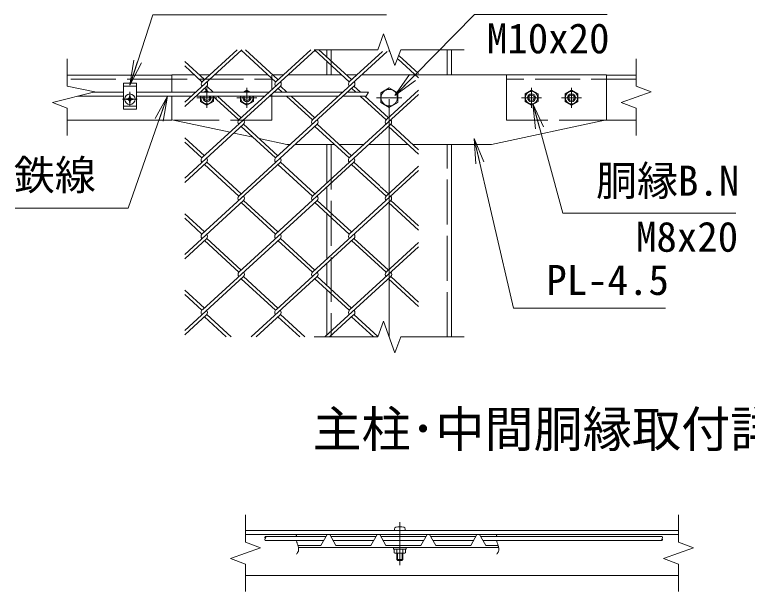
# Model space of a CAD drawing. Units: millimetres, scale not verified. Extents: x -10500 to 10500, y -7425 to 7425.
# Drawn here: x 5537 to 8471, y -129 to 2180 of the extents above; entities that cross this region are included whole.
import ezdxf
from ezdxf.enums import TextEntityAlignment as Align

# ---------------------------------------------------------------- set-up
doc = ezdxf.new("R2010")
doc.units = ezdxf.units.MM
doc.header["$LTSCALE"] = 30
doc.linetypes.add('DASHED', pattern=[7.5, 6, -1.5])
doc.linetypes.add('USER1', pattern=[50.8, 31.75, -6.35, 6.35, -6.35])
for name, color, linetype, lineweight in [('0-0_D-STR1', 1, 'Continuous', 18), ('0-1_D-BMK', 2, 'USER1', 13), ('0-3_D-STR3', 3, 'Continuous', 13), ('0-4_D-STR-DIM', 7, 'Continuous', 13), ('0-5_0', 7, 'Continuous', 18), ('0-7_D-STR-TXT', 7, 'Continuous', 13), ('0-8_D-STR2', 7, 'Continuous', 13), ('0-9_D-TTL-TXT', 7, 'Continuous', 13)]:
    doc.layers.add(name, color=color, linetype=linetype, lineweight=lineweight)
doc.styles.add('ＭＳ ゴシック', font='')
doc.styles.get('ＭＳ ゴシック').set_extended_font_data('MS Gothic')

# ---------------------------------------------------------------- blocks, each defined once
blk = doc.blocks.new('_Open')
at = {"layer": '0-5_0'}
blk.add_line((-30, 5), (0, 0), dxfattribs=at)
blk.add_lwpolyline([(-30, -5), (0, 0), (-30, 0)], dxfattribs=at)

msp = doc.modelspace()

# ---------------------------------------------------------------- linework, layer by layer
at = {"layer": '0-0_D-STR1'}
for p, q in [((6786.53, 2039.89), (6786.53, 2011.23)), ((7286.53, 1939.89), (7286.53, 2039.89)), ((6786.53, 1993.86), (6786.53, 1939.89)), ((6166.53, 1937.89), (5747.4, 1937.89)), ((8025.65, 1937.89), (7906.53, 1937.89)), ((6166.53, 1757.89), (5747.4, 1757.89)), ((8025.65, 1757.89), (7897.33, 1757.89)), ((6786.53, 1659.89), (6786.53, 1506.68)), ((7286.53, 889.89), (7286.53, 1659.89)), ((6786.53, 1489.31), (6786.53, 1401.31)), ((6786.53, 1383.95), (6786.53, 1201.72)), ((6786.53, 1184.36), (6786.53, 1096.35)), ((6786.53, 1078.99), (6786.53, 896.76)), ((8194.72, 114.43), (6461.39, 114.43)), ((8194.72, 98.43), (6461.39, 98.43)), ((8194.72, -65.57), (6461.39, -65.57))]:
    msp.add_line(p, q, dxfattribs=at)
at = {"layer": '0-0_D-STR1', "linetype": 'DASHED'}
for p, q in [((6804.53, 2039.89), (6804.53, 1939.89)), ((7268.53, 1939.89), (7268.53, 2039.89)), ((6566.53, 1880.28), (6566.53, 1937.89)), ((7506.53, 1757.89), (7506.53, 1937.89)), ((6166.53, 1921.89), (5747.4, 1921.89)), ((6047.4, 1921.89), (6566.53, 1921.89)), ((8025.65, 1921.89), (7506.53, 1921.89)), ((6566.53, 1757.89), (6566.53, 1862.92)), ((6175.73, 1757.89), (6566.53, 1757.89)), ((7897.33, 1757.89), (7506.53, 1757.89)), ((6804.53, 1659.89), (6804.53, 889.89)), ((7268.53, 889.89), (7268.53, 1659.89))]:
    msp.add_line(p, q, dxfattribs=at)
at = {"layer": '0-1_D-BMK'}
for p, q in [((7036.53, 889.89), (7036.53, 2039.89)), ((6306.53, 1807.89), (6306.53, 1887.89)), ((6466.53, 1807.89), (6466.53, 1887.89)), ((7606.53, 1807.89), (7606.53, 1887.89)), ((7766.53, 1807.89), (7766.53, 1887.89)), ((5997.98, 1871.65), (5997.98, 1812.13)), ((5997.98, 1871.65), (5997.98, 1812.13)), ((5968.22, 1841.89), (6027.74, 1841.89)), ((6266.53, 1847.89), (6346.53, 1847.89)), ((6426.53, 1847.89), (6506.53, 1847.89)), ((7087.53, 1847.89), (6985.53, 1847.89)), ((7646.53, 1847.89), (7566.53, 1847.89)), ((7806.53, 1847.89), (7726.53, 1847.89)), ((7079.09, 148.51), (7079.09, -24.06))]:
    msp.add_line(p, q, dxfattribs=at)
at = {"layer": '0-3_D-STR3'}
for p, q in [((6166.53, 1939.89), (6255.61, 1939.89)), ((6166.53, 1939.89), (6166.53, 1869.89)), ((6274.56, 1939.89), (6318.2, 1939.89)), ((6336.67, 1939.89), (6550.52, 1939.89)), ((6569.47, 1939.89), (6613.11, 1939.89)), ((6631.58, 1939.89), (6845.43, 1939.89)), ((6864.38, 1939.89), (6907.55, 1939.89)), ((5971.98, 1905.89), (5971.98, 1801.89)), ((6023.98, 1905.89), (5971.98, 1905.89)), ((6023.98, 1905.89), (6023.98, 1801.89)), ((6452.63, 1869.89), (6466.53, 1877.91)), ((6466.53, 1877.91), (6480.42, 1869.89)), ((7002.53, 1867.52), (7036.53, 1887.15)), ((7606.53, 1877.91), (7580.53, 1862.9)), ((7632.53, 1862.9), (7606.53, 1877.91)), ((7766.53, 1877.91), (7740.53, 1862.9)), ((7792.53, 1862.9), (7766.53, 1877.91)), ((5971.98, 1853.89), (5787.98, 1853.89)), ((5971.98, 1869.89), (5850.28, 1869.89)), ((5994.45, 1845.42), (5996.41, 1849.11)), ((5996.52, 1855.29), (5996.41, 1849.11)), ((5996.42, 1855.29), (5999.45, 1855.29)), ((5999.45, 1855.29), (5999.55, 1849.11)), ((6001.51, 1845.42), (5999.55, 1849.11)), ((6260.28, 1869.89), (6023.98, 1869.89)), ((6242.82, 1853.89), (6023.98, 1853.89)), ((6166.53, 1853.89), (6166.53, 1759.89)), ((6537.73, 1853.89), (6261.76, 1853.89)), ((6555.19, 1869.89), (6279.23, 1869.89)), ((6280.53, 1832.88), (6280.53, 1853.89)), ((6292.63, 1869.89), (6305.16, 1877.12)), ((6332.53, 1852.05), (6332.53, 1832.88)), ((6440.53, 1832.88), (6440.53, 1853.89)), ((6492.53, 1853.89), (6492.53, 1832.88)), ((6832.64, 1853.89), (6556.68, 1853.89)), ((6850.1, 1869.89), (6574.14, 1869.89)), ((6943.8, 1853.89), (6851.59, 1853.89)), ((6953.04, 1869.89), (6869.05, 1869.89)), ((7002.53, 1828.26), (7002.53, 1867.52)), ((7580.53, 1862.9), (7580.53, 1832.88)), ((7632.53, 1832.88), (7632.53, 1862.9)), ((7740.53, 1862.9), (7740.53, 1832.88)), ((7792.53, 1832.88), (7792.53, 1862.9)), ((5990.67, 1843.46), (5984.58, 1843.35)), ((5984.58, 1843.35), (5984.58, 1840.43)), ((5990.67, 1840.32), (5984.58, 1840.43)), ((5994.38, 1845.35), (5990.67, 1843.46)), ((5994.38, 1838.43), (5990.67, 1840.32)), ((5994.45, 1838.36), (5996.41, 1834.67)), ((5996.52, 1828.49), (5996.41, 1834.67)), ((5996.52, 1828.49), (5999.45, 1828.49)), ((5999.45, 1828.49), (5999.55, 1834.67)), ((6001.51, 1838.36), (5999.55, 1834.67)), ((6001.59, 1845.35), (6005.3, 1843.46)), ((6001.59, 1838.43), (6005.3, 1840.32)), ((6005.3, 1843.46), (6011.38, 1843.35)), ((6005.3, 1840.32), (6011.38, 1840.43)), ((6011.38, 1843.35), (6011.38, 1840.43)), ((6306.53, 1817.87), (6280.53, 1832.88)), ((6332.53, 1832.88), (6306.53, 1817.87)), ((6466.53, 1817.87), (6440.53, 1832.88)), ((6492.53, 1832.88), (6466.53, 1817.87)), ((7036.53, 1808.63), (7002.53, 1828.26)), ((7070.53, 1828.26), (7036.53, 1808.63)), ((7580.53, 1832.88), (7606.53, 1817.87)), ((7606.53, 1817.87), (7632.53, 1832.88)), ((7740.53, 1832.88), (7766.53, 1817.87)), ((7766.53, 1817.87), (7792.53, 1832.88)), ((6023.98, 1801.89), (5971.98, 1801.89)), ((6398.95, 1709.36), (6166.53, 1759.89)), ((6491.17, 1689.31), (6414.27, 1706.03)), ((6626.53, 1659.89), (6516.01, 1683.91)), ((6626.53, 1659.89), (6639.87, 1659.89)), ((6658.82, 1659.89), (6818.2, 1659.89)), ((6837.14, 1659.89), (6934.78, 1659.89)), ((6953.73, 1659.89), (7113.11, 1659.89)), ((7058.09, 120.53), (7058.09, 114.43)), ((7100.09, 120.53), (7100.09, 114.43)), ((6783.48, 90.81), (6540.35, 90.81)), ((6823.17, 55.63), (6798.46, 98.43)), ((6802.86, 90.81), (6983.48, 90.81)), ((7023.17, 55.63), (6998.46, 98.43)), ((7002.86, 90.81), (7183.48, 90.81)), ((7058.09, 114.43), (7100.09, 114.43)), ((7163.17, 55.63), (7187.88, 98.43)), ((7223.17, 55.63), (7198.46, 98.43)), ((7202.86, 90.81), (7383.48, 90.81)), ((7363.17, 55.63), (7387.88, 98.43)), ((7423.17, 55.63), (7398.46, 98.43)), ((7402.86, 90.81), (8129.47, 90.81)), ((6774.24, 74.81), (6540.35, 74.81)), ((6812.09, 74.81), (6974.24, 74.81)), ((7012.09, 74.81), (7174.24, 74.81)), ((7212.09, 74.81), (7374.24, 74.81)), ((7412.09, 74.81), (8129.47, 74.81)), ((6672.87, 46.43), (7474.77, 46.43)), ((7023.17, 55.63), (7163.17, 55.63)), ((7054.09, 46.43), (7054.09, 40.03)), ((7054.09, 40.03), (7104.09, 40.03)), ((7056, 40.03), (7056, 26.04)), ((7102.18, 40.03), (7056, 40.03)), ((7067.54, 40.03), (7067.54, 26.04)), ((7090.64, 40.03), (7090.64, 26.04)), ((7102.18, 40.03), (7102.18, 26.04)), ((7104.09, 46.43), (7104.09, 40.03)), ((7223.17, 55.63), (7363.17, 55.63)), ((7423.17, 55.63), (7472.62, 55.63)), ((7059.49, 24.03), (7056, 26.04)), ((7098.69, 24.03), (7059.49, 24.03)), ((7067.09, 24.03), (7067.09, -1.57)), ((7069.49, 24.03), (7069.49, -3.97)), ((7088.69, 24.03), (7088.69, -3.97)), ((7091.09, 24.03), (7091.09, -1.57)), ((7098.69, 24.03), (7102.18, 26.04)), ((7067.09, -1.57), (7071.09, -5.57)), ((7091.09, -1.57), (7067.09, -1.57)), ((7087.09, -5.57), (7071.09, -5.57)), ((7091.09, -1.57), (7087.09, -5.57))]:
    msp.add_line(p, q, dxfattribs=at)
at = {"layer": '0-3_D-STR3', "linetype": 'DASHED'}
for p, q in [((6023.98, 1893.89), (5971.98, 1893.89)), ((6023.98, 1813.89), (5971.98, 1813.89))]:
    msp.add_line(p, q, dxfattribs=at)
at = {"layer": '0-3_D-STR3'}
for points in [[(6926.49, 1939.89), (7906.53, 1939.89), (7906.53, 1759.89)], [(7036.53, 1887.15), (7070.53, 1867.52), (7070.53, 1828.26)], [(7132.05, 1659.89), (7446.53, 1659.89), (7906.53, 1759.89)], [(6670.72, 55.63), (6763.17, 55.63), (6787.88, 98.43)], [(6823.17, 55.63), (6963.17, 55.63), (6987.88, 98.43)]]:
    msp.add_lwpolyline(points, dxfattribs=at)
for centre, radius in [((7036.53, 1847.89), 33), ((5997.98, 1841.89), 21), ((7606.53, 1847.89), 25), ((7606.53, 1847.89), 16), ((7606.53, 1847.89), 11.2), ((7766.53, 1847.89), 25), ((7766.53, 1847.89), 16), ((7766.53, 1847.89), 11.2)]:
    msp.add_circle(centre, radius, dxfattribs=at)
for centre, radius, start, end in [((6306.53, 1847.89), 25, 166.11346, 13.11164), ((6306.53, 1847.89), 16, 157.97569, 22.02431), ((6306.53, 1847.89), 25, 81.88836, 118.35764), ((6306.53, 1847.89), 11.2, 147.60763, 32.39237), ((6466.53, 1847.89), 25, 166.11346, 13.88654), ((6466.53, 1847.89), 16, 157.97569, 22.02431), ((6466.53, 1847.89), 25, 61.64236, 118.35764), ((6466.53, 1847.89), 11.2, 147.60763, 32.39237), ((7065.69, 120.53), 7.6, 106.07286, 180), ((7079.09, 74.03), 56, 73.92714, 106.07286), ((7092.49, 120.53), 7.6, 0, 73.92714), ((7061.77, 34.48), 10.22, 235.61585, 304.38415), ((7079.09, 62.47), 38.21, 252.4121, 287.5879), ((7096.41, 34.48), 10.22, 235.61586, 304.38415)]:
    msp.add_arc(centre, radius, start, end, dxfattribs=at)
at = {"layer": '0-4_D-STR-DIM'}
for p, q in [((7013.44, 2103.32), (6990.35, 2039.89)), ((7059.61, 1976.46), (7013.44, 2103.32)), ((6736.53, 2039.89), (6990.35, 2039.89)), ((7082.7, 2039.89), (7059.61, 1976.46)), ((7082.7, 2039.89), (7336.53, 2039.89)), ((5747.4, 2002.89), (5747.4, 1893.5)), ((8025.65, 2002.89), (8025.65, 1893.5)), ((5747.4, 1893.5), (5857.31, 1871.69)), ((8025.65, 1893.5), (8085.56, 1871.69)), ((5857.31, 1871.69), (5687.5, 1828.08)), ((6953.04, 1869.89), (6943.8, 1853.89)), ((8085.56, 1871.69), (7965.75, 1828.08)), ((5687.5, 1828.08), (5747.4, 1806.28)), ((7965.75, 1828.08), (8025.65, 1806.28)), ((5747.4, 1806.28), (5747.4, 1696.89)), ((8025.65, 1806.28), (8025.65, 1696.89)), ((7013.44, 953.32), (6990.35, 889.89)), ((7059.61, 826.46), (7013.44, 953.32)), ((6736.53, 889.89), (6990.35, 889.89)), ((7082.7, 889.89), (7059.61, 826.46)), ((7082.7, 889.89), (7336.53, 889.89)), ((6461.39, 177.43), (6461.39, 68.03)), ((8194.72, 177.43), (8194.72, 68.03)), ((6461.39, 68.03), (6521.3, 46.23)), ((8194.72, 68.03), (8254.63, 46.23)), ((6521.3, 46.23), (6401.48, 2.62)), ((8254.63, 46.23), (8134.82, 2.62)), ((6401.48, 2.62), (6461.39, -19.18)), ((8134.82, 2.62), (8194.72, -19.18)), ((6461.39, -19.18), (6461.39, -128.57)), ((8194.72, -19.18), (8194.72, -128.57))]:
    msp.add_line(p, q, dxfattribs=at)
for points in [[(6665.69, 98.43), (6665.45, 97.75), (6665.23, 97.08), (6665.02, 96.39), (6664.83, 95.71), (6664.64, 95.02), (6664.47, 94.32), (6664.31, 93.62), (6664.16, 92.92), (6664.02, 92.22), (6663.9, 91.51), (6663.79, 90.81)], [(7467.59, 98.43), (7467.35, 97.75), (7467.13, 97.08), (7466.92, 96.39), (7466.73, 95.71), (7466.54, 95.02), (7466.37, 94.32), (7466.21, 93.62), (7466.06, 92.92), (7465.92, 92.22), (7465.8, 91.51), (7465.69, 90.81)], [(6664.65, 74.81), (6665.28, 72.4), (6665.98, 70.01), (6666.74, 67.62), (6667.54, 65.22), (6668.37, 62.82), (6669.19, 60.4), (6670, 57.95), (6670.76, 55.48), (6671.47, 52.96), (6672.1, 50.41), (6672.63, 47.84), (6673.04, 45.27), (6673.31, 42.71), (6673.42, 40.18), (6673.36, 37.69), (6673.1, 35.27), (6672.62, 32.92), (6671.91, 30.66), (6670.99, 28.48), (6669.88, 26.39), (6668.58, 24.36), (6667.11, 22.4), (6665.49, 20.5)], [(7466.55, 74.81), (7467.18, 72.4), (7467.88, 70.01), (7468.64, 67.62), (7469.44, 65.22), (7470.27, 62.82), (7471.09, 60.4), (7471.9, 57.95), (7472.66, 55.48), (7473.37, 52.96), (7474, 50.41), (7474.52, 47.84), (7474.94, 45.27), (7475.21, 42.71), (7475.32, 40.18), (7475.26, 37.69), (7475, 35.27), (7474.52, 32.92), (7473.81, 30.66), (7472.89, 28.48), (7471.78, 26.39), (7470.48, 24.36), (7469.01, 22.4), (7467.39, 20.5)]]:
    msp.add_lwpolyline(points, dxfattribs=at)
for centre, start, end in [((6544.37, 86.81), 135.18146, 224.81854), ((6536.32, 86.81), 315.18146, 44.81854), ((8125.45, 86.81), 315.18146, 44.81854), ((6544.37, 78.81), 135.18146, 224.81854), ((8133.5, 78.81), 135.18146, 224.81854), ((8125.45, 78.81), 315.18146, 44.81854)]:
    msp.add_arc(centre, 5.67, start, end, dxfattribs=at)
at = {"layer": '0-7_D-STR-TXT'}
for points in [[(7025.44, 2180.07), (6090.39, 2180.07), (5998.61, 1899.94)], [(7909.35, 2180.33), (7377.85, 2180.33), (7061.01, 1858.56)], [(5538.96, 1406.15), (5991.14, 1406.15), (6147.74, 1852)], [(8425.14, 1386.01), (7731.84, 1386.01), (7612.55, 1821.57)], [(8143.34, 1005.17), (7534.43, 1005.17), (7376.8, 1682.88)]]:
    msp.add_lwpolyline(points, dxfattribs=at)
at = {"layer": '0-8_D-STR2'}
for p, q in [((6445.8, 2039.89), (6217.4, 1830.6)), ((6427.33, 2039.89), (6286.9, 1911.21)), ((6740.71, 2039.89), (6434.12, 1758.95)), ((6581.58, 1911.43), (6443.6, 2037.87)), ((6591.05, 1920.11), (6460.34, 2039.89)), ((6722.24, 2039.89), (6581.82, 1911.21)), ((7028.03, 2032.93), (6729.03, 1758.95)), ((6876.49, 1911.43), (6738.51, 2037.87)), ((6885.96, 1920.11), (6755.25, 2039.89)), ((7009.08, 2032.93), (6876.49, 1911.43)), ((7154.24, 1927.15), (7071.72, 2002.77)), ((7154.24, 1944.51), (7076.46, 2015.79)), ((6296.14, 1920.11), (6217.4, 1992.26)), ((6286.67, 1911.43), (6217.4, 1974.9)), ((6305.61, 1894.07), (6217.4, 1813.24)), ((6600.52, 1894.07), (6286.67, 1606.47)), ((6313.06, 1869.89), (6296.14, 1885.39)), ((6332, 1869.89), (6305.61, 1894.07)), ((6895.44, 1894.07), (6581.58, 1606.47)), ((6607.97, 1869.89), (6591.05, 1885.39)), ((6626.91, 1869.89), (6600.52, 1894.07)), ((6902.88, 1869.89), (6885.96, 1885.39)), ((6921.82, 1869.89), (6895.44, 1894.07)), ((7154.24, 1878.35), (7023.94, 1758.95)), ((6434.12, 1758.95), (6330.52, 1853.89)), ((6443.6, 1767.63), (6349.46, 1853.89)), ((6729.03, 1758.95), (6625.43, 1853.89)), ((6738.51, 1767.63), (6644.37, 1853.89)), ((7154.24, 1860.99), (6876.49, 1606.47)), ((7023.94, 1758.95), (6920.34, 1853.89)), ((7033.42, 1767.63), (6939.29, 1853.89)), ((6453.07, 1741.59), (6217.4, 1525.64)), ((6747.98, 1741.59), (6434.12, 1453.99)), ((6581.58, 1606.47), (6443.6, 1732.91)), ((6591.05, 1615.15), (6453.07, 1741.59)), ((7042.89, 1741.59), (6729.03, 1453.99)), ((6876.49, 1606.47), (6738.51, 1732.91)), ((6885.96, 1615.15), (6747.98, 1741.59)), ((7154.24, 1622.19), (7034.24, 1732.15)), ((7154.24, 1639.55), (7042.89, 1741.59)), ((6296.14, 1615.15), (6217.4, 1687.3)), ((6286.67, 1606.47), (6217.4, 1669.94)), ((6305.61, 1589.11), (6217.4, 1508.28)), ((6600.52, 1589.11), (6286.67, 1301.51)), ((6443.6, 1462.67), (6305.61, 1589.11)), ((6895.44, 1589.11), (6581.58, 1301.51)), ((6738.51, 1462.67), (6600.52, 1589.11)), ((6998.53, 1494.64), (6895.44, 1589.11)), ((6434.12, 1453.99), (6296.14, 1580.43)), ((6729.03, 1453.99), (6591.05, 1580.43)), ((7154.24, 1556.03), (6876.49, 1301.51)), ((7023.94, 1453.99), (6885.96, 1580.43)), ((7154.24, 1573.39), (7023.94, 1453.99)), ((7033.42, 1462.67), (7000.4, 1492.93)), ((6453.07, 1436.63), (6217.4, 1220.68)), ((6747.98, 1436.63), (6434.12, 1149.03)), ((6581.58, 1301.51), (6443.6, 1427.95)), ((6591.05, 1310.19), (6453.07, 1436.63)), ((7042.89, 1436.63), (6729.03, 1149.03)), ((6876.49, 1301.51), (6738.51, 1427.95)), ((6885.96, 1310.19), (6747.98, 1436.63)), ((7154.24, 1317.23), (7033.42, 1427.95)), ((7154.24, 1334.6), (7042.89, 1436.63)), ((6296.14, 1310.19), (6217.4, 1382.35)), ((6286.67, 1301.51), (6217.4, 1364.98)), ((6305.61, 1284.15), (6217.4, 1203.32)), ((6600.52, 1284.15), (6288.3, 998.05)), ((6434.12, 1149.03), (6296.14, 1275.47)), ((6443.6, 1157.71), (6305.61, 1284.15)), ((6895.44, 1284.15), (6583.21, 998.05)), ((6729.03, 1149.03), (6591.05, 1275.47)), ((6738.51, 1157.71), (6600.52, 1284.15)), ((7023.94, 1149.03), (6885.96, 1275.47)), ((7033.42, 1157.71), (6895.44, 1284.15)), ((7154.24, 1268.43), (7023.94, 1149.03)), ((7154.24, 1251.07), (6876.49, 996.55)), ((6453.07, 1131.67), (6217.4, 915.72)), ((6581.58, 996.55), (6443.6, 1122.99)), ((6591.05, 1005.24), (6453.07, 1131.67)), ((6747.98, 1131.67), (6484.12, 889.89)), ((6876.49, 996.55), (6738.51, 1122.99)), ((6885.96, 1005.24), (6747.98, 1131.67)), ((7042.89, 1131.67), (6779.03, 889.89)), ((7154.24, 1012.28), (7033.42, 1122.99)), ((7154.24, 1029.64), (7042.89, 1131.67)), ((6296.14, 1005.24), (6217.4, 1077.39)), ((6286.67, 996.55), (6217.4, 1060.03)), ((6305.61, 979.19), (6217.4, 898.36)), ((6384.13, 889.89), (6296.14, 970.51)), ((6403.07, 889.89), (6305.61, 979.19)), ((6600.52, 979.19), (6503.07, 889.89)), ((6679.04, 889.89), (6591.05, 970.51)), ((6697.98, 889.89), (6600.52, 979.19)), ((6895.44, 979.19), (6797.98, 889.89)), ((6973.95, 889.89), (6885.96, 970.51)), ((6990.99, 891.64), (6895.44, 979.19))]:
    msp.add_line(p, q, dxfattribs=at)
for centre, start, end in [((6296.35, 1902.51), 137.5, 222.5), ((6296.35, 1902.51), 317.5, 42.5), ((6591.27, 1902.51), 137.5, 222.5), ((6591.27, 1902.51), 317.5, 42.5), ((6886.18, 1902.51), 137.5, 222.5), ((6886.18, 1902.51), 317.5, 42.5), ((6443.6, 1750.27), 137.5, 222.5), ((6443.6, 1750.27), 317.5, 42.5), ((6738.51, 1750.27), 137.5, 222.5), ((6738.51, 1750.27), 317.5, 42.5), ((7033.42, 1750.27), 137.5, 222.5), ((7033.42, 1750.27), 317.5, 42.5), ((6296.12, 1597.77), 137.5, 222.5), ((6296.12, 1597.77), 317.5, 42.5), ((6591.03, 1597.77), 137.5, 222.5), ((6591.03, 1597.77), 317.5, 42.5), ((6885.94, 1597.77), 137.5, 222.5), ((6885.94, 1597.77), 317.5, 42.5), ((6443.6, 1445.31), 137.5, 222.5), ((6443.6, 1445.31), 317.5, 42.5), ((6738.51, 1445.31), 137.5, 222.5), ((6738.51, 1445.31), 317.5, 42.5), ((7033.42, 1445.31), 137.5, 222.5), ((7033.42, 1445.31), 317.5, 42.5), ((6296.12, 1292.81), 137.5, 222.5), ((6296.12, 1292.81), 317.5, 42.5), ((6591.03, 1292.81), 137.5, 222.5), ((6591.03, 1292.81), 317.5, 42.5), ((6886.2, 1292.62), 137.5, 222.5), ((6886.2, 1292.62), 317.5, 42.5), ((6443.83, 1140.14), 137.5, 222.5), ((6443.83, 1140.14), 317.5, 42.5), ((6738.74, 1140.14), 137.5, 222.5), ((6738.74, 1140.14), 317.5, 42.5), ((7033.65, 1140.14), 137.5, 222.5), ((7033.65, 1140.14), 317.5, 42.5), ((6296.12, 987.85), 137.5, 222.5), ((6296.12, 987.85), 317.5, 42.5), ((6591.03, 987.85), 137.5, 222.5), ((6591.03, 987.85), 317.5, 42.5), ((6886.2, 987.66), 137.5, 222.5), ((6886.2, 987.66), 317.5, 42.5)]:
    msp.add_arc(centre, 12.85, start, end, dxfattribs=at)

# ---------------------------------------------------------------- block references
at = {"layer": '0-7_D-STR-TXT', "xscale": 3.333333, "yscale": 3.333333}
for p, rotation in [((5997.98, 1898.04), 251.85967), ((7059.6, 1857.13), 225.44212), ((6148.4, 1853.89), 70.64684), ((7612.03, 1823.5), 105.31583), ((7376.34, 1684.82), 103.09444)]:
    msp.add_blockref('_Open', p, dxfattribs=dict(at, rotation=rotation))

# ---------------------------------------------------------------- texts
at = {"layer": '0-7_D-STR-TXT', "style": 'ＭＳ ゴシック'}
for s, p in [('M10x20', (7427.75, 1989.32)), ('鉄線', (5533.25, 1442.05)), ('胴縁B.N', (7864.86, 1419.38)), ('M8x20', (8024.76, 1194.99)), ('PL-4.5', (7665.55, 1022.04))]:
    msp.add_text(s, height=120.3, dxfattribs=at).set_placement(p, align=Align.BOTTOM_LEFT)
at = {"layer": '0-9_D-TTL-TXT', "style": 'ＭＳ ゴシック'}
msp.add_text('主柱･中間胴縁取付詳細', height=144.3, dxfattribs=at).set_placement((6729.12, 405.48), align=Align.BOTTOM_LEFT)

doc.saveas('drawing.dxf')
